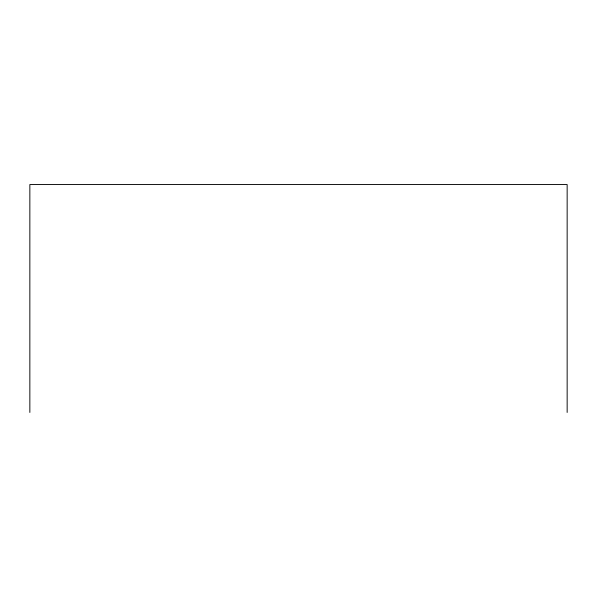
<?xml version="1.0" encoding="UTF-8"?>
<svg xmlns="http://www.w3.org/2000/svg" width="597" height="597" viewBox="0 0 597 597"><rect width="100%" height="100%" fill="white"/><g stroke="black" fill="none" stroke-linecap="round" stroke-linejoin="round"><path stroke-width="0.9" d="M567.15 412.445L567.15 184.555L29.85 184.555L29.85 412.445"/></g></svg>
